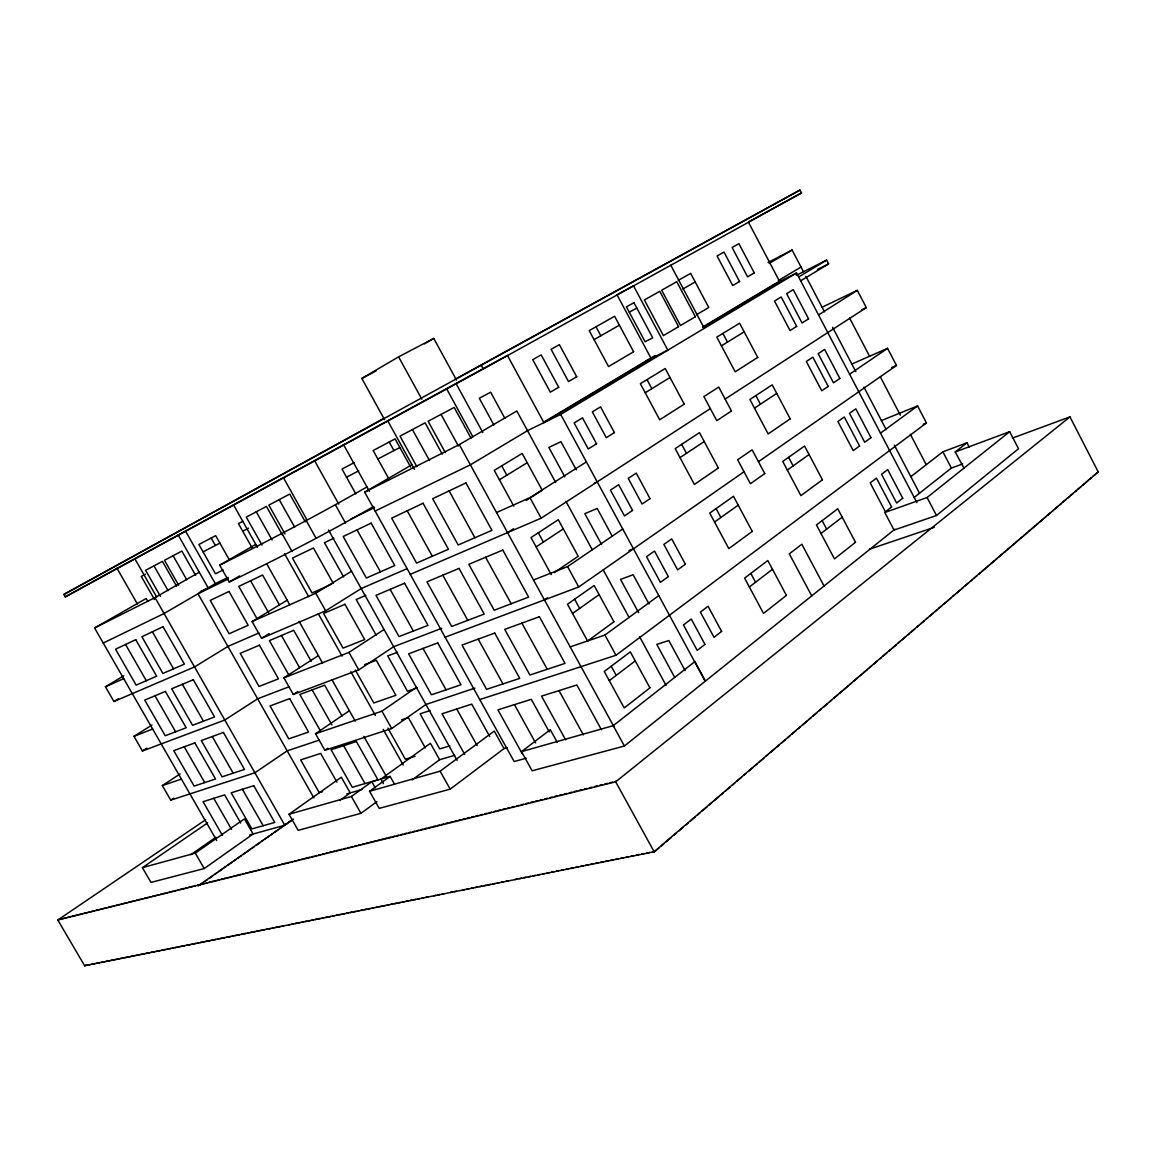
<?xml version="1.0" encoding="UTF-8"?>
<svg xmlns="http://www.w3.org/2000/svg" width="1156" height="1156" viewBox="0 0 1156 1156"><rect width="100%" height="100%" fill="white"/><g stroke="black" fill="none" stroke-linecap="round" stroke-linejoin="round"><path stroke-width="1.5" d="M654.065 852.174L659.007 847.94M661.478 845.831L663.934 843.736M666.376 841.626L671.26 837.45M673.688 835.369L676.115 833.303M678.529 831.222L683.355 827.104M685.754 825.052L688.152 823M690.537 820.948L695.291 816.873M697.66 814.85L700.016 812.827M702.386 810.804L707.082 806.787M709.423 804.778L711.749 802.784M714.076 800.79L718.714 796.816M721.026 794.851L723.324 792.872M725.636 790.906L730.202 786.976M732.485 785.025L734.768 783.074M737.037 781.138L741.56 777.265M743.814 775.329L746.053 773.407M748.308 771.486L752.773 767.671M754.998 765.763L757.209 763.856M759.434 761.963L763.841 758.177M766.038 756.299L768.234 754.42M770.416 752.556L774.78 748.813M776.948 746.964L779.115 745.1M781.283 743.25L785.589 739.565M787.727 737.73L789.88 735.895M792.005 734.074L796.267 730.419M798.377 728.612L800.501 726.806M802.611 725L806.816 721.387M808.911 719.596L810.992 717.818M813.087 716.026L817.234 712.472M819.301 710.694L821.367 708.931M823.433 707.169L827.537 703.657M829.575 701.894L831.626 700.16M833.649 698.412L837.71 694.944M839.733 693.21L841.756 691.476M843.764 689.756L847.767 686.317M849.776 684.612L851.77 682.907M853.749 681.202L857.709 677.806M859.688 676.115L861.654 674.439M863.619 672.749L867.549 669.396M869.5 667.72L871.436 666.058M873.387 664.397L877.26 661.073M879.181 659.426L881.118 657.778M883.04 656.131L886.869 652.851M888.776 651.218L890.669 649.6M892.577 647.967L896.362 644.73M898.241 643.112L900.119 641.493M901.998 639.889L905.74 636.681M907.605 635.092L909.469 633.502M911.333 631.913L915.032 628.734M916.867 627.159L918.717 625.584M920.552 624.009L924.208 620.888M926.028 619.327L927.849 617.766M929.67 616.206L933.282 613.114M935.088 611.567L936.88 610.021M938.686 608.49L942.256 605.426M944.047 603.894L945.825 602.377M947.602 600.86L951.142 597.825M952.905 596.308L954.668 594.805M956.417 593.303L959.913 590.311M961.662 588.809L963.41 587.32M965.144 585.832L968.612 582.87M970.332 581.396L972.052 579.922M973.771 578.448L977.196 575.515M978.901 574.055L980.606 572.596M982.311 571.136L985.692 568.232M987.383 566.787L989.074 565.342M990.75 563.911L994.102 561.036M995.778 559.605L997.44 558.175M999.102 556.744L1002.425 553.912M1004.073 552.496L1005.734 551.08M1007.382 549.678L1010.662 546.86M1012.295 545.459L1013.928 544.071M1015.56 542.67L1018.797 539.895M1020.416 538.508L1022.034 537.121M1023.652 535.734L1026.86 532.988M1028.464 531.615L1030.068 530.243M1031.658 528.884L1034.837 526.153M1036.426 524.795L1038.001 523.451M1039.591 522.093L1042.726 519.405M1044.302 518.061L1045.862 516.718M1047.423 515.374L1050.544 512.715M1052.09 511.385L1053.651 510.056M1055.197 508.727L1058.275 506.097M1059.806 504.782L1061.352 503.467M1062.884 502.152L1065.933 499.536M1067.45 498.236L1068.968 496.935M1070.485 495.635L1073.505 493.048M1075.008 491.762L1076.511 490.476M1078.013 489.19L1081.005 486.633M1082.493 485.361L1083.981 484.089M1085.47 482.818L1088.432 480.275M1089.906 479.018L1091.38 477.746M1092.853 476.489L1095.772 473.989M1097.232 472.732L1098.2 471.908L1069.965 416.882L1012.41 438.11M205.652 819.748L57.8 920.003L84.605 965.708L654.152 851.77L1098.2 471.908M1009.679 431.679L927.083 497.499L884.788 512.498L894.036 530.069L936.49 515.489L1018.494 448.745L1009.679 431.679L955.217 451.967L964.176 468.44M57.8 920.003L615.686 781.817L1069.965 416.882M557.25 742.311L550.285 729.696L521.5 751.617L532.136 770.792L624.399 746.025L894.917 529.202M913.948 497.658L951.374 468.064L962.659 463.946M521.5 751.617L613.244 725.665L694.872 661.579L705.449 681.101M955.217 451.967L966.98 442.777L969.306 447.271M910.827 476.662L942.891 451.808L966.98 442.777M820.977 533.494L842.218 517.194M749.363 586.988L772.483 569.272M609.27 680.638L635.236 660.929M394.427 784.1L390.092 776.399L369.559 791.296L379.211 808.376L450.175 789.158L504.016 748.611L507.354 747.643M479.769 699.582L615.975 655.264L926.462 422.966L917.589 405.944L881.421 420.538M369.559 791.296L440.118 771.182L494.277 731.069L504.016 748.611M412.114 779.953L439.627 759.738L454.655 755.33M340.081 800.183L350.21 792.915L341.323 777.193L289 814.272L298.161 830.34L360.932 813.333L376.914 801.628M570.168 646.883L604.935 635.049L658.804 595.586M880.482 433.139L917.589 405.944M289 814.272L351.395 796.47L371.842 781.731L390.092 776.399M714.538 522.021L738.207 505.129M787.323 470.059L809.07 454.525M249.638 834.979L284.795 825.225L293.451 819.055M572.538 613.475L599.111 594.632M204.193 868.561L253.092 834.025L244.422 818.882L195.292 853.114L142.419 867.65L150.988 882.418L204.193 868.561L195.292 853.114M84.735 965.939L85.876 965.144M199.439 885.221L203.297 882.505M205.233 881.147L207.155 879.788M209.077 878.444L212.906 875.742M214.814 874.398L216.736 873.055M218.629 871.711L222.443 869.037M224.336 867.694L226.229 866.364M228.122 865.035L231.894 862.376M233.772 861.061L235.651 859.732M237.529 858.417L241.272 855.772M243.136 854.472L245 853.157M246.864 851.842L250.577 849.227M252.427 847.926L254.277 846.625M256.126 845.325L259.811 842.738M261.646 841.438L263.481 840.152M265.316 838.866L268.972 836.294M270.793 835.008L272.614 833.722M274.42 832.45L278.047 829.892M279.868 828.621L281.674 827.349M283.466 826.078L287.064 823.549M288.856 822.292L290.647 821.02M349.387 710.709L315.516 733.742L324.865 750.273L391.682 728.54L425.914 704.481L474.928 688.109M198.153 885.886L292.54 819.532M190.798 854.718L215.869 837.262M445.147 637.187L578.708 586.988L744.016 471.764M758.437 461.706L896.492 365.469L887.548 348.346L851.842 364.068M324.865 750.273L327.798 748.25M315.516 733.742L381.928 711.171L416.362 687.387M544.404 599.877L547.366 597.84M142.419 867.65L207.603 822.884M533.494 579.965L567.582 566.628L622.737 529M849.602 374.226L887.548 348.346M554.114 572.682L578.217 556.267L558.29 519.709L531.009 537.569L551.268 574.604M680.003 457.617L704.221 441.534M754.478 408.155L776.731 393.387M180.119 773.913L162.346 785.589L170.741 800.154L173.689 798.204M318.377 655.625L283.899 677.835L293.306 694.467L358.765 669.873L393.661 646.71L441.751 628.3M536.109 546.875L563.304 528.913M293.306 694.467L297.786 691.534M283.899 677.835L348.968 652.389L384.052 629.5M410.264 574.344L541.153 518.191L710.362 408.603M725.115 399.051L866.321 307.612L857.333 290.358L822.075 307.221M507.527 532.613L513.567 528.726M152.014 725L133.98 736.329L142.419 750.981L146.899 748.12M496.531 512.542L529.939 497.658L586.41 461.909M818.52 314.938L857.333 290.358M526.283 500.36L542.236 490.26L522.165 453.427L494.262 470.391L513.828 506.169M287.179 600.181L252.095 621.567L261.559 638.314L325.645 610.816L361.207 588.563L406.724 568.81M261.559 638.314L269.146 633.604M645.221 392.751L670.003 377.492M721.416 345.832L744.175 331.83M499.392 479.783L527.208 462.689M252.095 621.567L315.761 593.216L351.525 571.237M123.75 675.798L105.442 686.78L113.924 701.519L118.49 698.744M800.646 280.836L828.592 263.915L826.612 260.114L796.397 275.301M798.637 276.978L826.612 260.114M702.877 327.48L779.635 281.515L748.438 222.14M375.136 511.053L470.376 464.828L527.497 430.682L560.689 414.426L796.542 273.004L916.91 502.629M778.248 280.648L801.021 267.036M544.62 421.637L654.917 355.629M702.92 326.902L774.159 284.275L796.542 273.004M255.779 544.389L219.698 565.154L229.22 582.003C278.307 558.507 326.642 533.595 373.749 506.415M696.461 314.75L708.758 307.496L690.667 273.38L678.225 280.388M384.529 419.614L361.814 378.431L398.603 356.857L433.746 338.419L456.504 380.078M229.22 582.003L239.552 575.963M424.483 343.838L433.746 338.419M526.226 758.192L514.16 761.544L364.66 492.181L459.293 444.612L516.804 411.001L555.704 482.514M769.188 263.409L792.12 250.028L803.449 271.674M364.66 492.181L411.955 464.726M228.166 577.364L215.305 583.664L164.08 613.518L103.245 643.039M219.698 565.154C269.464 540.343 318.709 514.565 366.958 486.922M216.721 840.528L94.59 627.983L146.147 598.505L147.823 601.452M94.59 627.983L155.005 597.609L199.28 572.206M594.054 339.633L619.385 325.183M682.806 289.014L695.204 281.948M156.768 597.204L134.833 558.724L344.069 444.468M369.414 491.343L343.607 444.814L507.441 355.441L543.912 422.634L651.103 358.476L617.044 294.809L633.517 285.821L667.85 350.152L645.626 361.192M383.662 418.486L63.898 594.444L65.3 596.872L483.28 368.981L801.513 192.936L800.01 190.061L454.9 379.399M63.898 594.444L800.01 190.061M65.3 596.872L117.218 568.217M749.233 221.504L801.513 192.936M134.11 559.071L117.045 568.376L137.347 603.909M629.269 312.134L636.84 308.117M242.818 521.298L238.454 523.61L252.109 547.828M354.097 462.66L342.017 469.047L355.788 493.843M145.367 574.229L141.278 576.382L154.471 599.516M361.814 378.431L376.076 370.931M377.839 458.99L399.875 447.502M203.08 551.86L219.886 543.118M242.746 531.211L248.583 528.176M346.54 477.182L358.663 470.868M768.075 262.47L792.12 250.028M817.451 269.478L828.592 263.915M223.195 569.951L215.478 573.781L198.904 544.505L215.666 535.647L229.09 559.417M200.219 591.713L208.138 587.84L178.226 535.069M228.368 578.925L197.994 593.75L313.883 797.9M350.687 519.217L374.587 507.542M333.896 538.176L324.46 542.699L343.592 576.916M861.495 309.866L866.321 307.612M331.671 584.185L312.062 592.956L292.482 558.059L313.449 547.987L333.304 583.462M105.442 686.78L123.706 678.644M594.3 483.15L597.219 481.879M258.915 632.968L227.905 646.435L194.54 666.925L113.924 701.519M891.594 367.579L896.492 365.469M365.831 595.383L356.207 599.502L376.076 635.049M923.167 424.266L926.462 422.966M133.98 736.329L152.65 729.017M629.009 550.545L633.474 548.811M289.289 686.678L257.629 698.802L224.799 720.015L142.419 750.981M364.53 664.714L376.292 660.264L395.887 695.291L373.807 702.978L355.34 670.075M397.563 652.23L387.751 655.943L407.49 691.259L417.417 687.806M162.346 785.589L181.434 779.101M869.442 549.216L934.308 527.295M319.461 740.057L287.179 750.851L254.898 772.772L170.741 800.154M401.565 719.913L408.4 717.659L425.336 747.918M430.104 710.521L420.09 713.816L439.699 748.9L449.829 745.866M415.018 756.327L405.366 759.217L387.896 728.107M322.611 791.629L319.229 792.626L300.676 759.911L320.674 753.423L336.916 782.135M346.843 793.883L362.103 789.476M58.233 919.714L59.361 919.425M60.517 919.15L61.658 918.861M62.8 918.572L63.956 918.283M65.112 918.009L66.268 917.72M67.424 917.431L68.58 917.142M69.736 916.853L70.906 916.563M72.077 916.275L73.247 915.986M74.418 915.697L75.588 915.393M76.773 915.104L77.943 914.815M79.128 914.526L80.313 914.223M81.512 913.934L82.697 913.63M83.882 913.341L85.082 913.038M86.281 912.749L87.48 912.445M88.694 912.142L89.893 911.853M91.107 911.549L92.307 911.246M93.52 910.942L94.749 910.639M95.962 910.336L97.191 910.032M98.404 909.729L99.633 909.425M100.861 909.122L102.104 908.818M103.332 908.515L104.575 908.211M105.817 907.894L107.06 907.59M108.303 907.272L109.56 906.969M110.803 906.651L112.06 906.347M113.317 906.029L114.574 905.726M115.846 905.408L117.103 905.09M118.374 904.772L119.646 904.469M120.932 904.151L122.204 903.833M123.49 903.515L124.761 903.197M126.047 902.879L127.348 902.547M128.634 902.229L129.934 901.911M131.22 901.593L132.521 901.261M133.836 900.943L135.136 900.611M136.451 900.293L137.766 899.96M139.081 899.643L140.396 899.31M141.711 898.978L143.041 898.66M144.37 898.328L145.699 897.995M147.029 897.663L148.373 897.331M149.716 896.998L151.046 896.666M152.404 896.333L153.748 896.001M155.106 895.654L156.45 895.322M157.808 894.99L159.181 894.643M160.54 894.311L161.912 893.964M163.285 893.631L164.658 893.285M166.031 892.952L167.418 892.605M168.805 892.259L170.192 891.912M171.579 891.565L172.967 891.218M174.368 890.871L175.77 890.525M177.171 890.178L178.573 889.831M179.989 889.484L181.405 889.137M182.821 888.776L184.238 888.429M185.668 888.068L187.099 887.721M188.529 887.36L189.96 887.013M191.39 886.652L192.835 886.291M194.28 885.93L195.725 885.568M197.185 885.221L198.63 884.86M200.089 884.499L201.549 884.123M203.023 883.762L204.482 883.401M205.956 883.04L207.43 882.664M208.918 882.303L210.392 881.927M211.88 881.566L213.369 881.19M214.871 880.829L216.36 880.453M217.863 880.077L219.38 879.702M220.883 879.326L222.4 878.95M223.903 878.574L225.434 878.199M226.952 877.823L228.483 877.447M230.015 877.072L231.547 876.682M233.079 876.306L234.625 875.916M236.171 875.54L237.717 875.15M239.278 874.76L240.838 874.384M242.399 873.994L243.959 873.604M245.534 873.213L247.095 872.823M248.685 872.433L250.26 872.043M251.849 871.638L253.439 871.248M255.028 870.858L256.618 870.454M258.221 870.063L259.825 869.659M261.444 869.269L263.048 868.864M264.666 868.459L266.285 868.055M267.917 867.65L269.55 867.246M271.183 866.841L272.816 866.436M274.463 866.032L276.096 865.627M277.758 865.208L279.405 864.804M281.067 864.385L282.729 863.98M284.39 863.561L286.067 863.142M287.743 862.737L289.419 862.318M291.11 861.899L292.8 861.48M294.491 861.061L296.182 860.642M297.887 860.208L299.592 859.789M301.311 859.37L303.017 858.937M304.736 858.518L306.47 858.084M308.19 857.651L309.924 857.217M311.672 856.798L313.406 856.365M315.154 855.931L316.903 855.498M318.666 855.05L320.429 854.616M322.192 854.183L323.955 853.735M325.732 853.301L327.509 852.853M329.301 852.42L331.093 851.972M332.885 851.524L334.676 851.076M336.483 850.628L338.289 850.18M340.11 849.732L341.93 849.284M343.751 848.822L345.572 848.374M347.407 847.926L349.242 847.464M351.092 847.001L352.941 846.553M354.791 846.091L356.64 845.628M358.505 845.166L360.383 844.704M362.247 844.241L364.126 843.764M366.004 843.302L367.897 842.84M369.79 842.363L371.683 841.886M373.59 841.423L375.498 840.947M377.42 840.47L379.341 839.993M381.263 839.516L383.185 839.039M385.121 838.562L387.072 838.071M389.008 837.594L390.959 837.103M392.924 836.626L394.89 836.135M396.855 835.644L398.82 835.152M400.8 834.661L402.794 834.17M404.773 833.678L406.768 833.187M408.776 832.681L410.785 832.19M412.793 831.684L414.816 831.193M416.839 830.687L418.862 830.181M420.9 829.676L422.937 829.17M424.989 828.664L427.041 828.144M429.107 827.638L431.159 827.132M433.24 826.612L435.306 826.092M437.401 825.586L439.482 825.066M441.578 824.546L443.673 824.026M445.783 823.491L447.892 822.971M450.016 822.451L452.14 821.916M454.265 821.396L456.403 820.861M458.556 820.327L460.695 819.792M462.862 819.257L465.015 818.723M467.183 818.188L469.365 817.639M471.547 817.104L473.729 816.555M475.925 816.02L478.122 815.471M480.332 814.922L482.543 814.373M484.769 813.824L486.994 813.26M489.234 812.711L491.473 812.162M493.713 811.599L495.967 811.035M498.236 810.472L500.49 809.908M502.773 809.345L505.056 808.781M507.34 808.217L509.637 807.654M511.935 807.076L514.247 806.498M516.559 805.934L518.885 805.356M521.212 804.778L523.538 804.2M525.893 803.608L528.234 803.03M530.59 802.437L532.959 801.859M535.329 801.267L537.713 800.675M540.098 800.082L542.496 799.49M544.895 798.897L547.308 798.29M549.721 797.698L552.149 797.091M554.577 796.484L557.019 795.877M559.461 795.27L561.917 794.663M564.374 794.056L566.845 793.45M569.33 792.828L571.815 792.207M574.301 791.585L576.801 790.979M579.315 790.343L581.829 789.721M584.358 789.1L586.887 788.464M589.43 787.843L591.973 787.207M594.531 786.571L597.088 785.936M599.661 785.3L602.247 784.649M604.834 784.014L607.435 783.363M610.036 782.713L612.651 782.077M615.281 781.413L616.278 781.167M86.772 965.318L87.943 965.087M89.113 964.855L90.284 964.61M91.469 964.379L92.639 964.147M93.824 963.902L95.009 963.671M96.194 963.425L97.393 963.194M98.578 962.948L99.777 962.717M100.977 962.471L102.176 962.24M103.375 961.994L104.575 961.749M105.788 961.503L107.002 961.272M108.202 961.026L109.43 960.78M110.644 960.535L111.857 960.289M113.086 960.044L114.314 959.798M115.542 959.552L116.77 959.307M117.999 959.061L119.241 958.815M120.484 958.555L121.727 958.31M122.969 958.064L124.212 957.818M125.469 957.558L126.712 957.312M127.969 957.067L129.226 956.807M130.498 956.561L131.755 956.301M133.027 956.041L134.298 955.795M135.57 955.535L136.841 955.29M138.113 955.029L139.399 954.769M140.685 954.509L141.971 954.249M143.257 953.989L144.558 953.743M145.844 953.483L147.144 953.223M148.445 952.963L149.745 952.688M151.06 952.428L152.361 952.168M153.676 951.908L154.991 951.648M156.32 951.374L157.635 951.113M158.964 950.853L160.294 950.579M161.623 950.319L162.953 950.044M164.282 949.784L165.626 949.51M166.97 949.249L168.314 948.975M169.657 948.7L171.016 948.426M172.374 948.166L173.732 947.891M175.091 947.617L176.449 947.342M177.822 947.067L179.194 946.793M180.567 946.518L181.94 946.244M183.327 945.969L184.7 945.68M186.087 945.406L187.489 945.131M188.876 944.857L190.278 944.568M191.665 944.293L193.066 944.004M194.483 943.73L195.884 943.441M197.3 943.166L198.716 942.877M200.133 942.588L201.563 942.313M202.979 942.024L204.41 941.735M205.84 941.446L207.285 941.157M208.716 940.868L210.161 940.579M211.606 940.29L213.051 940.001M214.51 939.712L215.97 939.423M217.429 939.134L218.889 938.831M220.348 938.542L221.822 938.253M223.296 937.95L224.77 937.66M226.258 937.357L227.732 937.054M229.22 936.765L230.723 936.461M232.212 936.158L233.714 935.869M235.217 935.565L236.72 935.262M238.223 934.958L239.74 934.655M241.257 934.351L242.774 934.048M244.306 933.745L245.823 933.427M247.355 933.123L248.901 932.82M250.433 932.516L251.979 932.198M253.525 931.895L255.071 931.577M256.632 931.274L258.178 930.956M259.739 930.638L261.314 930.334M262.874 930.016L264.449 929.699M266.024 929.381L267.614 929.063M269.189 928.745L270.779 928.427M272.368 928.109L273.972 927.791M275.576 927.473L277.18 927.155M278.784 926.823L280.402 926.505M282.006 926.173L283.639 925.855M288.523 924.872L290.156 924.554M291.789 924.222L293.436 923.89M295.083 923.557L296.745 923.225M298.393 922.893L300.054 922.56M301.73 922.228L303.392 921.896M305.068 921.563L306.745 921.216M308.435 920.884L310.126 920.552M311.817 920.205L313.507 919.873M315.212 919.526L316.917 919.179M318.623 918.847L320.328 918.5M322.047 918.153L323.767 917.806M325.501 917.459L327.235 917.113M328.969 916.766L330.703 916.419M332.451 916.072L334.2 915.725M335.948 915.364L337.711 915.017M339.474 914.656L341.237 914.309M343.014 913.948L344.791 913.601M346.569 913.24L348.346 912.879M350.138 912.518L351.944 912.156M353.736 911.795L355.542 911.434M357.349 911.072L359.169 910.711M360.99 910.35L362.811 909.989M364.631 909.613L366.466 909.252M368.302 908.876L370.151 908.515M372.001 908.139L373.85 907.763M375.714 907.402L377.579 907.027M379.443 906.651L381.307 906.275M383.185 905.899L385.078 905.524M386.957 905.134L388.85 904.758M390.757 904.382L392.65 903.992M394.572 903.616L396.479 903.226M398.401 902.85L400.323 902.46M402.245 902.07L404.181 901.694M406.132 901.304L408.068 900.914M410.019 900.524L411.984 900.119M413.935 899.729L415.9 899.339M417.88 898.949L419.859 898.544M421.839 898.154L423.833 897.75M425.827 897.345L427.821 896.955M433.847 895.741L435.87 895.336M437.907 894.932L439.93 894.527M441.968 894.108L444.02 893.704M450.19 892.461L452.256 892.056M454.322 891.637L456.403 891.218M462.675 889.961L464.784 889.542M466.894 889.123L469.004 888.689M471.128 888.27L473.252 887.837M475.391 887.418L477.529 886.984M479.682 886.551L481.821 886.117M483.988 885.684L486.156 885.25M488.323 884.817L490.491 884.383M492.687 883.95L494.869 883.502M497.066 883.068L499.262 882.62M501.473 882.187L503.698 881.739M505.909 881.291L508.134 880.843M514.868 879.499L517.122 879.051M519.376 878.589L521.645 878.141M523.928 877.679L526.197 877.231M528.494 876.768L530.792 876.306M533.089 875.843L535.401 875.381M537.713 874.919L540.025 874.456M542.366 873.994L544.693 873.517M547.034 873.055L549.389 872.578M551.744 872.101L554.114 871.638M556.484 871.162L558.868 870.685M561.252 870.208L563.637 869.717M566.035 869.24L568.449 868.763M570.862 868.272L573.289 867.78M575.717 867.303L578.159 866.812M580.601 866.321L583.058 865.83M585.514 865.338L587.985 864.847M590.456 864.341L592.941 863.85M595.427 863.344L597.927 862.853M600.426 862.347L602.941 861.841M605.469 861.336L607.998 860.83M610.527 860.324L613.07 859.804M615.628 859.298L618.185 858.792M620.758 858.272L623.344 857.752M625.916 857.232L628.517 856.712M631.118 856.191L633.734 855.671M636.349 855.151L638.979 854.616M641.609 854.096L644.253 853.562M646.898 853.027L649.556 852.492M652.23 851.958L654.903 851.423M125.556 644.484L146.306 680.696M154.976 695.796L175.611 731.777M184.223 746.805L204.728 782.583M213.759 798.319L231.503 829.257M222.443 835.412L203.08 801.7L224.64 794.895L240.723 822.985M152.375 631.768L173.559 668.833M182.402 684.309L203.456 721.156M212.242 736.531L233.18 773.176M242.384 789.288L263.192 825.702M178.645 585.254L164.47 560.299L181.853 551.08L195.595 575.312M176.593 586.28L162.432 561.383L145.613 570.298L160.467 596.366M153.965 565.876L168.039 590.586M155.005 597.609L284.795 825.225M185.495 531.052L215.305 583.664M173.097 555.718L186.752 579.777M250.577 580.774L268.886 613.215M281.457 635.497L299.65 667.735M312.134 689.886L331.945 724.971M343.621 745.663L365.007 783.566M256.935 618.547L238.786 586.41L262.6 575.038L279.29 604.66M289.173 675.581L269.406 640.612L293.725 630.295L311.195 661.29M320.342 730.736L299.852 694.481L324.663 685.205L342.017 716.012M211.187 538.017L215.377 545.459M351.395 796.47L360.932 813.333M261.979 545.04L246.271 517.108L266.429 506.415L282.57 535.199M233.584 504.941L257.456 547.366M266.892 564.114L289.708 604.675M299.086 621.35L322.567 663.067M331.96 679.742L355.224 721.084M363.822 736.372L386.668 776.962M383.489 783.667L380.916 779.086L430.422 743.279L439.627 759.738M371.842 781.731L375.267 787.8M279.217 499.623L294.65 527.179M285.026 533.956L268.857 505.129L289.751 494.046L305.285 521.818M315.761 593.216L325.645 610.816M348.968 652.389L358.765 669.873M381.928 711.171L391.682 728.54M282.122 533.783L292.063 551.499M284.549 553.681L308.695 596.669M318.261 613.735L342.06 656.102M350.832 671.723L375.353 715.391M383.185 729.349L403.198 764.997M256.271 511.805L272.094 539.968M464.741 754.478L442.04 713.772L471.749 704.134L489.71 736.459M328.521 530.026L457.082 760.33M283.451 477.746L306.629 519.217M305.906 520.041L315.718 537.583M440.118 771.182L450.175 789.158M357.045 529.881L380.396 571.844M390.15 589.358L413.357 631.046M423.024 648.429L446.072 689.843M456.736 709.004L477.096 745.562M314.519 460.594L338.78 504.161M335.529 505.114L345.528 523.061M407.201 510.793L432.344 556.253M442.82 575.197L467.775 620.324M478.194 639.124L502.961 683.933M514.434 704.64L535.633 742.976M389.167 479.48L373.157 450.522L395.121 438.89L410.683 467.096M522.295 753.813L497.918 709.842L531.298 699.337L549.273 731.893M416.926 466.822L400.019 436.144L425.09 422.865L442.257 454.106M565.616 739.826L541.528 696.114L576.873 684.988L601.452 729.768M387.722 420.798L414.498 469.35M389.24 442.011L393.965 450.58M398.603 356.857L421.839 399.196M445.32 452.574L428.125 421.261L454.207 407.432L471.041 438.196M615.686 781.817L654.152 851.77M449.12 490.895L474.885 537.742M485.621 557.264L511.212 603.75M521.876 623.127L547.25 669.281M558.998 690.609L583.318 734.826M412.432 429.57L429.483 460.522M446.577 388.705L472.876 436.766M459.293 444.612L613.865 726.589M613.244 725.665L624.399 746.025M441.043 414.412L458.383 446.014M481.445 365.585L483.28 368.981M504.897 418.371L490.65 392.231L479.278 398.242L493.93 425.09M529.939 497.658L541.153 518.191M567.582 566.628L578.708 586.988M604.935 635.049L615.975 655.264M501.733 465.854L506.848 475.203M538.306 532.786L543.378 542.063M574.619 599.227L579.647 608.432M611.221 666.217L616.22 675.364M456.013 383.489L482.803 432.517M576.223 469.798L560.963 441.693L548.84 447.415L564.836 476.85M612.319 536.37L597.19 508.467L584.82 513.654L601.539 544.418M648.993 603.967L633.141 574.734L620.541 579.402L638.574 612.608M685.118 670.567L668.818 640.525L656.796 644.412L674.699 677.387M565.934 501.328L592.219 549.664M603.316 570.067L629.196 617.622M639.499 636.58L666.044 685.364M560.689 414.426L705.16 681.187M596.005 326.772L600.831 335.76M646.999 379.63L651.854 388.662M681.679 444.338L686.476 453.325M716.099 508.597L720.867 517.498M750.808 573.405L755.547 582.248M824.083 586.078L801.845 544.245L789.302 553.84L811.758 595.947M722.905 333.405L727.5 342.089M755.865 395.583L760.431 404.21M788.594 457.328L793.132 465.897M822.147 520.634L826.656 529.13M670.783 265.201L704.293 328.304M927.083 497.499L936.49 515.489M805.891 276.313L824.488 311.831M832.609 327.321L855.845 371.697M863.966 387.217L886.204 429.642M894.296 445.118L919.511 493.251M942.891 451.808L951.374 468.064M849.573 318.001L869.558 356.221M880.366 376.943L900.351 415.163M910.336 434.28L926.158 464.553M855.483 542.294L834.459 558.897L816.454 524.954L837.753 508.77L855.483 542.294M786.427 595.369L763.538 613.417L744.608 578.116L767.801 560.515L786.427 595.369M891.608 506.964L885.424 511.819L870.208 482.876L876.45 478.136L891.608 506.964M902.735 498.236L896.637 503.019L881.537 474.278L887.692 469.596L902.735 498.236M704.958 644.383L697.227 650.409L683.456 624.948L691.259 619.024L704.958 644.383M721.604 631.407L714.018 637.317L700.392 612.088L708.05 606.264L721.604 631.407M649.932 687.878L624.211 707.949L604.256 671.463L630.309 651.868L649.932 687.878M752.253 531.413L728.815 548.638L709.741 513.076L733.482 496.3L752.253 531.413M822.436 479.798L800.891 495.635L782.757 461.461L804.576 446.028L822.436 479.798M859.558 445.999L853.229 450.638L837.898 421.507L844.299 416.984L859.558 445.999M870.945 437.676L864.702 442.242L849.501 413.299L855.816 408.848L870.945 437.676M613.923 621.798L587.595 641.002L567.48 604.227L594.141 585.514L613.923 621.798M668.327 576.598L660.408 582.349L646.522 556.701L654.513 551.051L668.327 576.598M685.378 564.215L677.604 569.865L663.876 544.433L671.723 538.898L685.378 564.215M764.752 473.57L750.389 483.728L737.629 459.77L752.108 449.814L764.752 473.57M718.367 468.007L694.38 484.436L675.176 448.615L699.467 432.647L718.367 468.007M790.198 418.833L768.148 433.919L749.897 399.499L772.208 384.832L790.198 418.833M828.216 386.393L821.743 390.8L806.31 361.467L812.856 357.175L828.216 386.393M839.863 378.46L833.49 382.809L818.173 353.678L824.633 349.43L839.863 378.46M632.578 510.432L624.457 515.923L610.469 490.072L618.662 484.696L632.578 510.432M650.019 498.641L642.071 504.016L628.243 478.396L636.262 473.122L650.019 498.641M731.473 411.001L716.778 420.654L703.917 396.537L718.743 387.087L731.473 411.001M684.251 404.152L659.7 419.758L640.352 383.676L665.22 368.533L684.251 404.152M757.729 357.45L735.187 371.784L716.792 337.119L739.623 323.218L757.729 357.45M796.672 326.368L790.039 330.558L774.506 301.037L781.196 296.962L796.672 326.368M808.579 318.854L802.047 322.972L786.644 293.638L793.247 289.636L808.579 318.854M596.539 443.774L588.245 448.976L574.142 422.937L582.523 417.836L596.539 443.774M614.414 432.575L606.264 437.69L592.334 411.868L600.542 406.869L614.414 432.575M678.572 326.657L663.385 335.616L644.383 299.982L659.758 291.312L678.572 326.657M695.377 316.744L680.479 325.53L661.68 290.214L676.766 281.703L695.377 316.744M633.633 351.771L608.533 366.568L589.213 330.602L614.616 316.267L633.633 351.771M558.709 387.274L550.343 392.173L532.743 359.661L541.196 354.892L558.709 387.274M576.7 376.755L568.506 381.552L551.094 349.329L559.388 344.661L576.7 376.755M739.551 281.529L732.702 285.532L717.081 255.953L724.003 252.066L739.551 281.529M754.304 272.903L747.571 276.833L732.109 247.5L738.901 243.67L754.304 272.903M633.979 302.742L626.408 306.788L645.106 341.757L652.75 337.87L633.979 302.742M371.177 523.119L343.188 536.5L366.351 578.029L394.745 565.544L371.177 523.119M229.018 591.439L210.219 600.412L229.119 633.748L248.164 625.28L229.018 591.439M135.743 639.658L115.557 649.239L136.148 685.118L156.652 676.188L135.743 639.658M163.039 626.697L141.899 636.739L162.909 673.471L184.396 664.122L163.039 626.697M423.053 503.265L391.682 518.163L416.594 563.102L448.441 549.245L423.053 503.265M465.926 482.919L432.676 498.698L458.195 544.996L491.95 530.315L465.926 482.919M344.965 604.313L323.579 613.46L343.029 648.126L364.689 639.557L344.965 604.313M404.571 583.231L376.003 595.354L399.022 636.609L427.98 625.353L404.571 583.231M259.435 645.192L240.231 653.342L259.016 686.462L278.466 678.832L259.435 645.192M165.38 691.433L144.746 700.088L165.221 735.751L186.188 727.745L165.38 691.433M193.312 679.728L171.68 688.788L192.575 725.318L214.539 716.937L193.312 679.728M459.019 568.405L426.969 581.844L451.707 626.451L484.22 614.053L459.019 568.405M502.802 550.068L468.845 564.301L494.176 610.252L528.624 597.103L502.802 550.068M437.734 642.924L408.617 653.819L431.463 694.799L460.984 684.785L437.734 642.924M289.665 698.614L270.071 705.94L288.74 738.857L308.58 732.051L289.665 698.614M194.858 742.903L173.761 750.634L194.121 786.094L215.536 779L194.858 742.903M223.397 732.456L201.289 740.548L222.068 776.846L244.494 769.434L223.397 732.456M494.725 633.069L462.01 645.048L486.56 689.352L519.723 678.384L494.725 633.069M539.39 616.712L504.739 629.399L529.896 675.017L565.024 663.4L539.39 616.712M356.395 741.531L331.078 749.738L352.291 787.279L377.954 779.794L356.395 741.531M253.771 785.69L231.2 792.814L251.849 828.91L274.752 822.451L253.771 785.69"/></g></svg>
